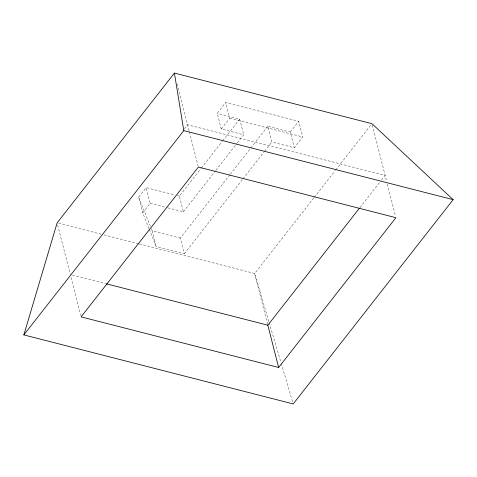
<?xml version="1.0" encoding="UTF-8"?>
<svg xmlns="http://www.w3.org/2000/svg" width="477" height="477" viewBox="0 0 477 477"><rect width="100%" height="100%" fill="white"/><g stroke="black" fill="none" stroke-linecap="round" stroke-linejoin="round"><path stroke-width="0.36" stroke-dasharray="2.38 1.79" d="M184.39 128.862L187.592 124.765L385.13 175.387L380.545 181.242M149.027 228.662L142.689 212.837L138.694 197.174L146.159 187.64L174.433 194.884M237.296 142.951L243.687 134.782L221.245 129.028L217.25 113.365L225.704 102.561L298.727 121.271L302.722 136.941L294.261 147.745L271.812 141.991L267.824 126.322L290.266 132.075L294.261 147.745M142.689 212.837L150.154 203.303L146.159 187.64M221.245 129.028L229.699 118.23L225.704 102.561M167.826 207.835L183.377 211.818L179.382 196.154L200.859 168.721M201.312 168.137L222.336 141.293M222.789 140.709L239.698 119.113L217.25 113.365M183.377 211.818L215.36 170.969M215.819 170.384L236.836 143.535M149.301 229.348L156.188 246.549L184.313 253.752L180.318 238.089L229.795 174.892M230.254 174.308L267.824 126.322M184.313 253.752L242.495 179.441M242.954 178.857L264.025 151.936M264.485 151.352L271.812 141.991M290.266 132.075L298.727 121.271M313.765 198.003L254.658 273.488L267.841 325.195M314.224 197.418L335.295 170.498M335.754 169.913L371.034 124.855M359.926 207.573L380.086 181.826M229.699 118.23L302.722 136.941M177.259 195.606L179.382 196.154M150.154 203.303L167.117 207.656M151.364 228.817L152.193 230.88L180.318 238.089M58.57 223.236L101.106 234.135M103.986 234.875L138.592 243.747M139.314 243.932L254.658 273.488L268.986 321.963M72.468 275.128L105.632 283.624M138.694 197.174L150.261 226.062M269.195 322.673L280.995 362.592M281.203 363.307L292.789 402.51M372.316 125.123L386.591 181.123M387.318 183.991L395.546 216.254M239.698 119.113L243.687 134.782M177.164 83.839L189.238 131.223M189.423 131.938L198.193 166.354M152.193 230.88L156.188 246.549M57.675 225.025L70.31 274.573M71.037 277.441L80.726 315.44"/><path stroke-width="0.72" d="M23.85 334.908L57.127 222.866L174.415 73.064L371.947 123.686L453.15 199.66L293.212 403.936L23.85 334.908L183.788 130.626L174.415 73.064M278.622 367.493L395.91 217.691L198.378 167.069L81.09 316.871L278.622 367.493L267.841 325.195L359.473 208.157M183.788 130.626L453.15 199.66M106.353 283.809L267.841 325.195"/></g></svg>
